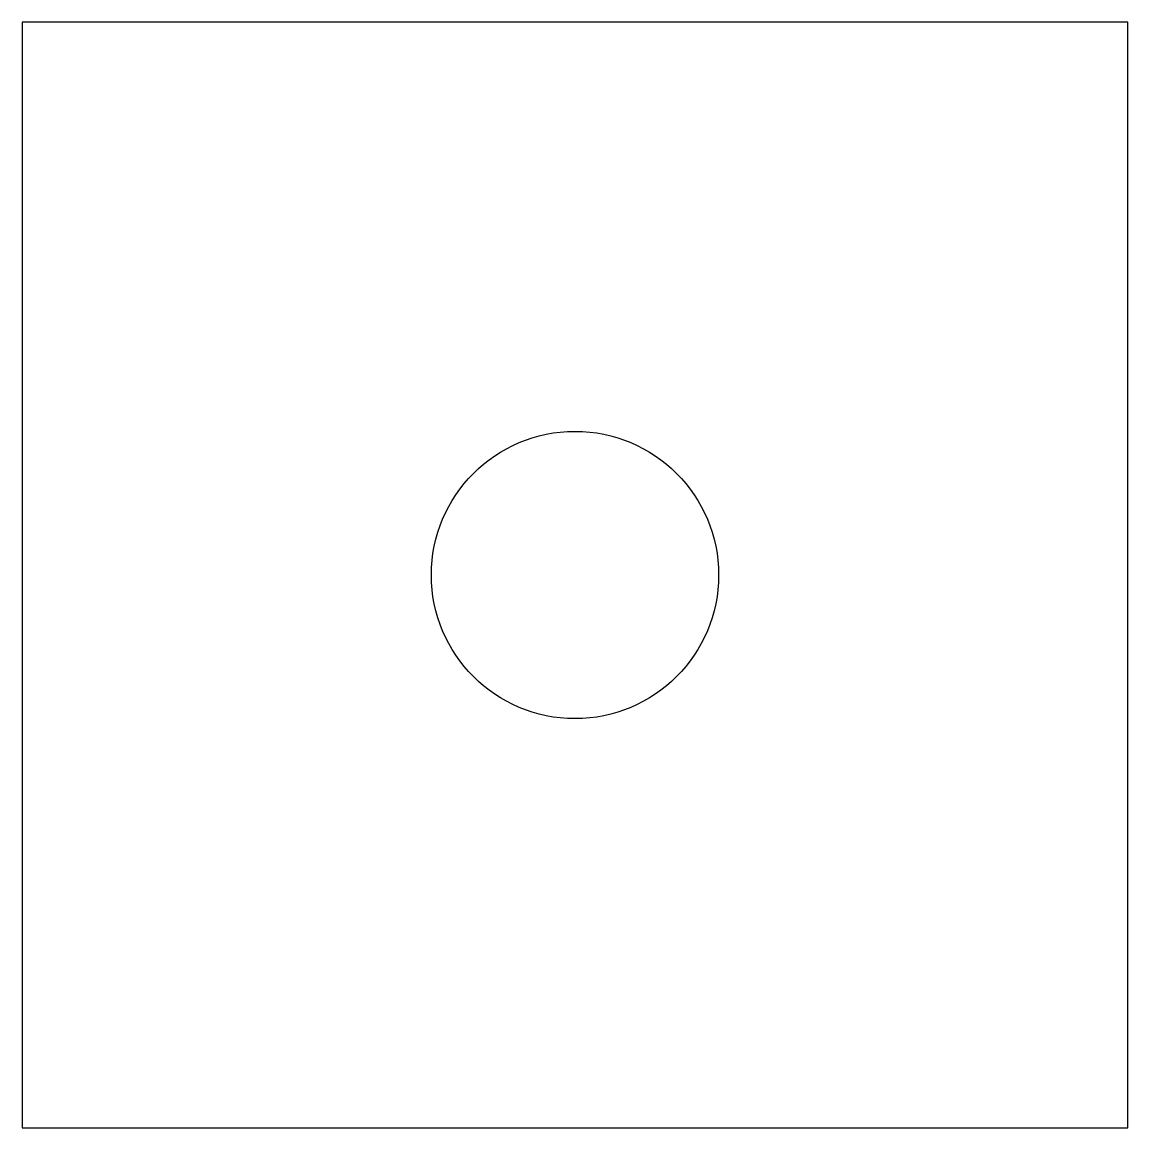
# Model space of a CAD drawing. Header units: millimetres. Extents: x 0 to 25.4, y 0 to 25.4.
import ezdxf

# ---------------------------------------------------------------- set-up
doc = ezdxf.new("R2010")
doc.units = ezdxf.units.MM
doc.layers.add('CUT_HOLES', color=7, linetype='Continuous')
doc.layers.add('CUT_OUTER', color=7, linetype='Continuous')

msp = doc.modelspace()

# ---------------------------------------------------------------- linework, layer by layer
at = {"layer": 'CUT_HOLES'}
msp.add_circle((12.7, 12.7), 3.3, dxfattribs=at)
at = {"layer": 'CUT_OUTER'}
msp.add_lwpolyline([(0, 0), (25.4, 0), (25.4, 25.4), (0, 25.4)], close=True, dxfattribs=at)

doc.saveas('drawing.dxf')
